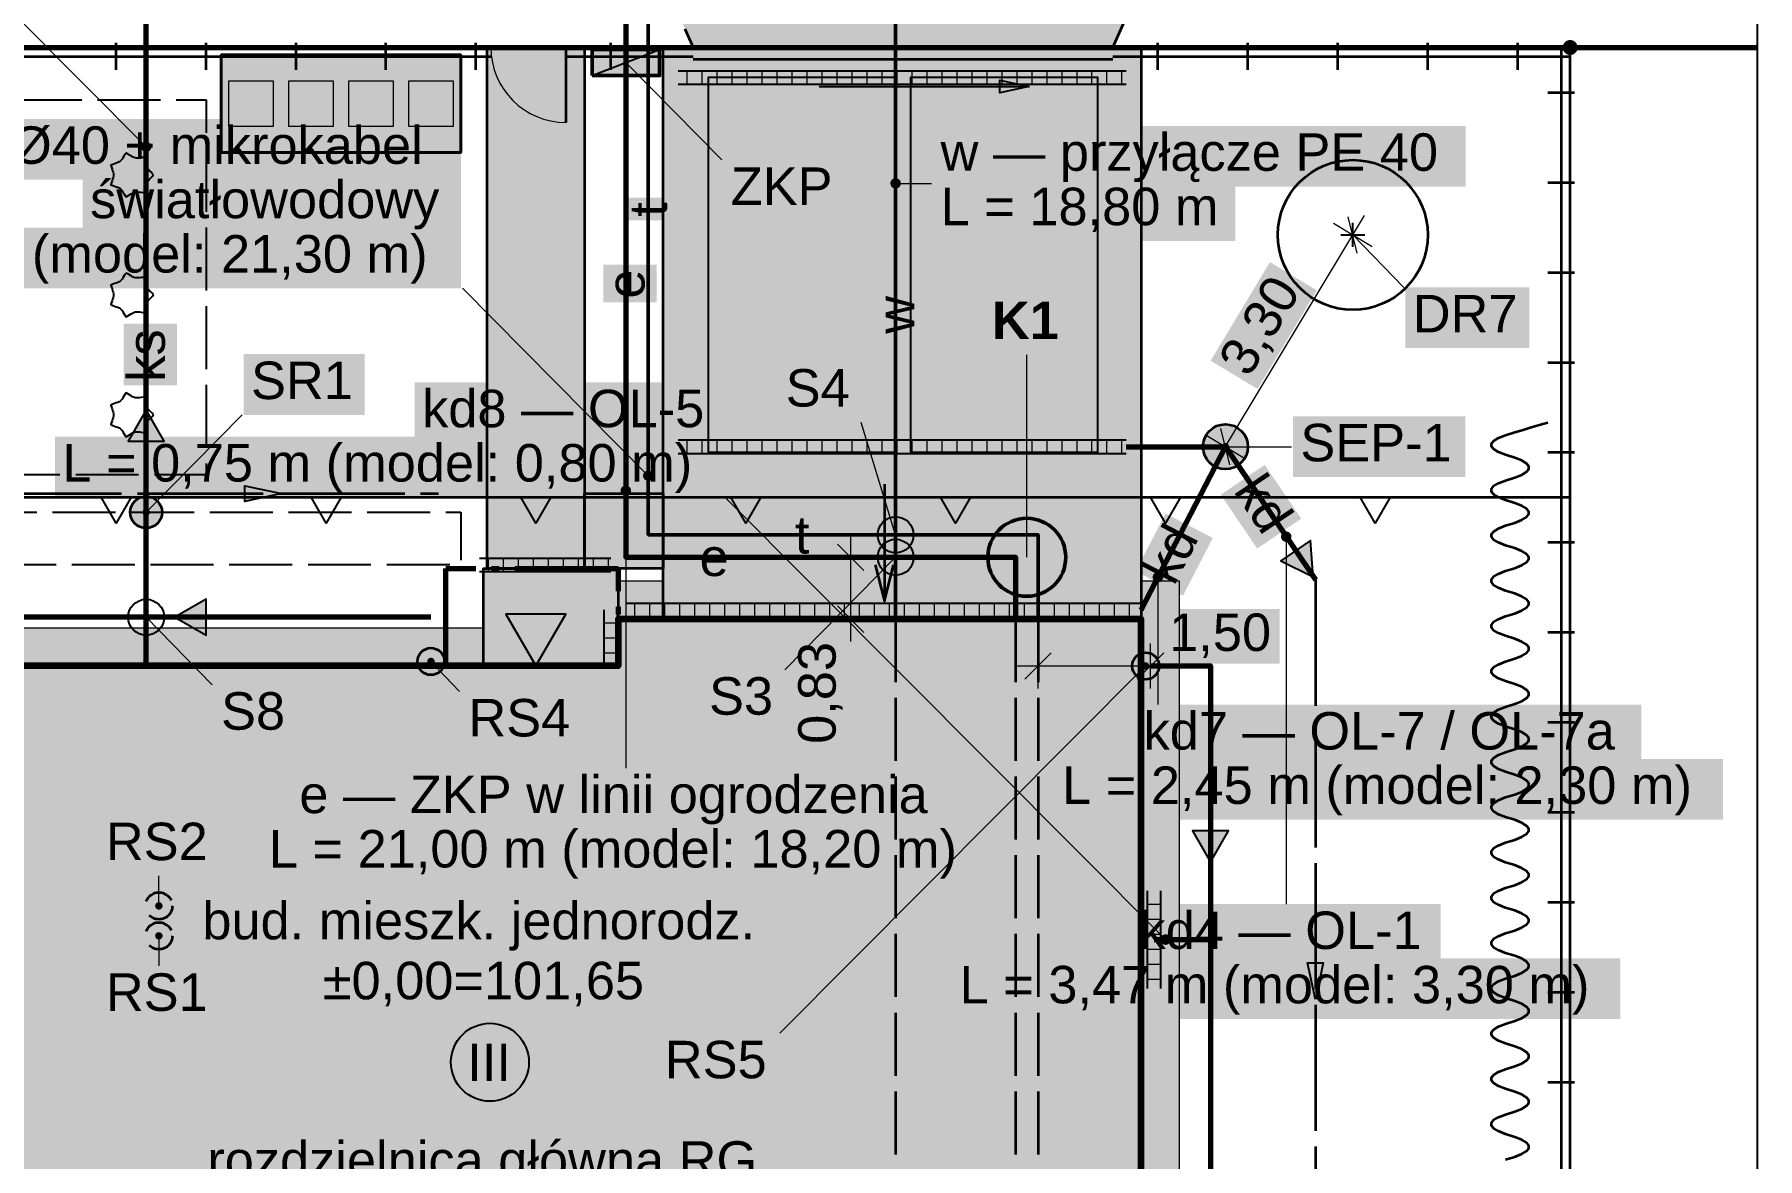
# Model space of a CAD drawing. Header units: metres. Extents: x -2.5 to 34.5, y -2.5 to 61.
# Drawn here: x 11.51 to 34.5, y 35.18 to 50.17 of the extents above; entities that cross this region are included whole.
import ezdxf

# ---------------------------------------------------------------- set-up
doc = ezdxf.new("R2010")
doc.units = ezdxf.units.M
for name, pattern in [('KRESKA_DLUGA', [9.45, 8.4, -1.05]), ('KRESKOWA', [5.25, 4.2, -1.05]), ('KRESKOWA_DROBNA', [3.15, 2.1, -1.05]), ('PUNKTOWA', [10.5, 8.4, -1.05, 0, -1.05])]:
    doc.linetypes.add(name, pattern=pattern)
for name, color, linetype, lineweight in [('A-MASKA', 7, 'Continuous', 18), ('Z-BUDYNEK', 7, 'Continuous', 100), ('Z-BUDYNEK-NAD', 7, 'KRESKOWA', 50), ('Z-DZIALKA', 1, 'Continuous', 35), ('Z-MAPA-RAMKA', 7, 'Continuous', 35), ('Z-OGRODZENIE', 7, 'Continuous', 35), ('Z-OPISY', 2, 'Continuous', 25), ('Z-SIECI-PROJ', 5, 'Continuous', 50), ('Z-TLO', 7, 'Continuous', 18), ('Z-UTWARDZENIA', 8, 'Continuous', 25), ('Z-UZBROJENIE', 5, 'Continuous', 35), ('Z-WYMIARY', 1, 'Continuous', 18)]:
    doc.layers.add(name, color=color, linetype=linetype, lineweight=lineweight)
for name, color, linetype, lineweight, true_color in [('Z-DROGA', 8, 'Continuous', 35, 0x404040), ('Z-KOLIZJE', 6, 'Continuous', 35, 0xc000c0), ('Z-LZ', 1, 'Continuous', 35, 0xc00000), ('Z-MAPA', 8, 'Continuous', 18, 0x5a5a5a), ('Z-ODWODNIENIE', 150, 'Continuous', 25, 0x00808a), ('Z-ZIELEN', 3, 'Continuous', 25, 0x1e7a1e)]:
    doc.layers.add(name, color=color, linetype=linetype, lineweight=lineweight, true_color=true_color)
doc.styles.add('PL_ARIAL', font='arial.ttf')
doc.styles.add('PL_ARIAL_B', font='arialbd.ttf')

msp = doc.modelspace()

# ---------------------------------------------------------------- hatches: boundary and pattern name
at = {"layer": 'A-MASKA', "true_color": 0xffffff}
for points in [[(6.498, 48.238), (17.2, 48.238), (17.2, 49.048), (6.498, 49.048)], [(23.5, 48.145), (30.607, 48.145), (30.607, 48.955), (23.5, 48.955)], [(12.153, 47.513), (17.2, 47.513), (17.2, 48.323), (12.153, 48.323)], [(20.7, 47.69), (22.313, 47.69), (22.313, 48.5), (20.7, 48.5)], [(23.5, 47.42), (27.531, 47.42), (27.531, 48.23), (23.5, 48.23)], [(20.11, 47.693), (20.11, 47.995), (19.4, 47.995), (19.4, 47.693)], [(7.474, 46.788), (17.2, 46.788), (17.2, 47.598), (7.474, 47.598)], [(27.829, 45.446), (28.62, 46.76), (27.994, 47.137), (27.203, 45.822)], [(27.829, 45.446), (28.62, 46.76), (27.994, 47.137), (27.203, 45.822)], [(19.81, 46.6), (19.81, 47.105), (19.1, 47.105), (19.1, 46.6)], [(23.41, 46.131), (23.41, 46.756), (22.7, 46.756), (22.7, 46.131)], [(24.185, 45.9), (25.315, 45.9), (25.315, 46.71), (24.185, 46.71)], [(29.8, 45.99), (31.454, 45.99), (31.454, 46.8), (29.8, 46.8)], [(13.41, 45.492), (13.41, 46.318), (12.7, 46.318), (12.7, 45.492)], [(14.3, 45.1), (15.914, 45.1), (15.914, 45.91), (14.3, 45.91)], [(21.433, 45), (22.522, 45), (22.522, 45.81), (21.433, 45.81)], [(16.582, 44.725), (20.7, 44.725), (20.7, 45.535), (16.582, 45.535)], [(28.3, 44.27), (30.6, 44.27), (30.6, 45.08), (28.3, 45.08)], [(11.782, 44), (20.7, 44), (20.7, 44.81), (11.782, 44.81)], [(27.338, 44.035), (27.824, 43.316), (28.412, 43.714), (27.926, 44.433)], [(21.607, 43.09), (21.908, 43.09), (21.908, 43.8), (21.607, 43.8)], [(26.834, 42.688), (27.232, 43.458), (26.602, 43.784), (26.203, 43.014)], [(20.334, 42.79), (20.838, 42.79), (20.838, 43.5), (20.334, 43.5)], [(26.59, 41.78), (28.124, 41.78), (28.124, 42.51), (26.59, 42.51)], [(22.37, 40.651), (22.37, 42.185), (21.64, 42.185), (21.64, 40.651)], [(20.411, 40.89), (21.5, 40.89), (21.5, 41.7), (20.411, 41.7)], [(13.9, 40.69), (14.989, 40.69), (14.989, 41.5), (13.9, 41.5)], [(17.2, 40.6), (18.814, 40.6), (18.814, 41.41), (17.2, 41.41)], [(26.208, 40.425), (32.951, 40.425), (32.951, 41.235), (26.208, 41.235)], [(25.121, 39.7), (34.038, 39.7), (34.038, 40.51), (25.121, 40.51)], [(14.944, 39.577), (23.856, 39.577), (23.856, 40.387), (14.944, 40.387)], [(12.363, 38.95), (13.977, 38.95), (13.977, 39.76), (12.363, 39.76)], [(14.537, 38.852), (24.263, 38.852), (24.263, 39.662), (14.537, 39.662)], [(7.692, 37.907), (11.608, 37.907), (11.608, 38.718), (7.692, 38.718)], [(26.153, 37.765), (30.271, 37.765), (30.271, 38.575), (26.153, 38.575)], [(12.363, 36.94), (13.977, 36.94), (13.977, 37.75), (12.363, 37.75)], [(15.257, 37.094), (19.918, 37.094), (19.918, 37.904), (15.257, 37.904)], [(23.753, 37.04), (32.671, 37.04), (32.671, 37.85), (23.753, 37.85)], [(19.821, 36.04), (21.435, 36.04), (21.435, 36.85), (19.821, 36.85)], [(13.716, 34.7), (21.55, 34.7), (21.55, 35.51), (13.716, 35.51)]]:
    msp.add_hatch(color=7, dxfattribs=at).paths.add_polyline_path(points)
at = {"layer": 'Z-BUDYNEK', "true_color": 0x000000}
msp.add_hatch(color=7, dxfattribs=at).paths.add_polyline_path([(18.2, 41.75), (18.6, 42.443), (17.8, 42.443)])
at = {"layer": 'Z-DZIALKA', "true_color": 0x000000}
msp.add_hatch(color=7, dxfattribs=at).paths.add_polyline_path([(32.1, 50), (32.097, 50.026), (32.087, 50.05), (32.071, 50.071), (32.05, 50.087), (32.026, 50.097), (32, 50.1), (31.974, 50.097), (31.95, 50.087), (31.929, 50.071), (31.913, 50.05), (31.903, 50.026), (31.9, 50), (31.903, 49.974), (31.913, 49.95), (31.929, 49.929), (31.95, 49.913), (31.974, 49.903), (32, 49.9), (32.026, 49.903), (32.05, 49.913), (32.071, 49.929), (32.087, 49.95), (32.097, 49.974)])
at = {"layer": 'Z-ODWODNIENIE', "true_color": 0x000000}
for points in [[(14.807, 44.05), (14.317, 43.946), (14.317, 44.154)], [(16.85, 41.81), (16.848, 41.823), (16.843, 41.835), (16.835, 41.845), (16.825, 41.853), (16.813, 41.858), (16.8, 41.86), (16.787, 41.858), (16.775, 41.853), (16.765, 41.845), (16.757, 41.835), (16.752, 41.823), (16.75, 41.81), (16.752, 41.797), (16.757, 41.785), (16.765, 41.775), (16.775, 41.767), (16.787, 41.762), (16.8, 41.76), (16.813, 41.762), (16.825, 41.767), (16.835, 41.775), (16.843, 41.785), (16.848, 41.797)], [(26.385, 41.75), (26.383, 41.763), (26.378, 41.775), (26.37, 41.785), (26.36, 41.793), (26.348, 41.798), (26.335, 41.8), (26.322, 41.798), (26.31, 41.793), (26.3, 41.785), (26.292, 41.775), (26.287, 41.763), (26.285, 41.75), (26.287, 41.737), (26.292, 41.725), (26.3, 41.715), (26.31, 41.707), (26.322, 41.702), (26.335, 41.7), (26.348, 41.702), (26.36, 41.707), (26.37, 41.715), (26.378, 41.725), (26.383, 41.737)], [(13.22, 38.55), (13.218, 38.563), (13.213, 38.575), (13.205, 38.585), (13.195, 38.593), (13.183, 38.598), (13.17, 38.6), (13.157, 38.598), (13.145, 38.593), (13.135, 38.585), (13.127, 38.575), (13.122, 38.563), (13.12, 38.55), (13.122, 38.537), (13.127, 38.525), (13.135, 38.515), (13.145, 38.507), (13.157, 38.502), (13.17, 38.5), (13.183, 38.502), (13.195, 38.507), (13.205, 38.515), (13.213, 38.525), (13.218, 38.537)], [(13.22, 38.15), (13.218, 38.163), (13.213, 38.175), (13.205, 38.185), (13.195, 38.193), (13.183, 38.198), (13.17, 38.2), (13.157, 38.198), (13.145, 38.193), (13.135, 38.185), (13.127, 38.175), (13.122, 38.163), (13.12, 38.15), (13.122, 38.137), (13.127, 38.125), (13.135, 38.115), (13.145, 38.107), (13.157, 38.102), (13.17, 38.1), (13.183, 38.102), (13.195, 38.107), (13.205, 38.115), (13.213, 38.125), (13.218, 38.137)], [(28.6, 37.303), (28.496, 37.792), (28.704, 37.792)]]:
    msp.add_hatch(color=7, dxfattribs=at).paths.add_polyline_path(points)
at = {"layer": 'Z-OGRODZENIE', "true_color": 0x000000}
msp.add_hatch(color=7, dxfattribs=at).paths.add_polyline_path([(24.78, 49.48), (24.389, 49.397), (24.389, 49.563)])
at = {"layer": 'Z-OPISY', "true_color": 0xffffff}
msp.add_hatch(color=7, dxfattribs=at).paths.add_polyline_path([(18.107, 36.464), (18.098, 36.566), (18.068, 36.663), (18.02, 36.753), (17.955, 36.832), (17.876, 36.896), (17.786, 36.945), (17.689, 36.974), (17.587, 36.984), (17.486, 36.974), (17.389, 36.945), (17.299, 36.896), (17.22, 36.832), (17.155, 36.753), (17.107, 36.663), (17.077, 36.566), (17.067, 36.464), (17.077, 36.363), (17.107, 36.265), (17.155, 36.175), (17.22, 36.096), (17.299, 36.032), (17.389, 35.984), (17.486, 35.954), (17.587, 35.944), (17.689, 35.954), (17.786, 35.984), (17.876, 36.032), (17.955, 36.096), (18.02, 36.175), (18.068, 36.265), (18.098, 36.363)])
at = {"layer": 'Z-SIECI-PROJ', "true_color": 0x7a4a1a}
for points in [[(13.07, 48.675), (13.068, 48.693), (13.061, 48.71), (13.049, 48.724), (13.035, 48.736), (13.018, 48.743), (13, 48.745), (12.982, 48.743), (12.965, 48.736), (12.951, 48.724), (12.939, 48.71), (12.932, 48.693), (12.93, 48.675), (12.932, 48.657), (12.939, 48.64), (12.951, 48.626), (12.965, 48.614), (12.982, 48.607), (13, 48.605), (13.018, 48.607), (13.035, 48.614), (13.049, 48.626), (13.061, 48.64), (13.068, 48.657)], [(13, 45.168), (12.76, 44.75), (13.24, 44.75)]]:
    msp.add_hatch(color=7, dxfattribs=at).paths.add_polyline_path(points)
at = {"layer": 'Z-SIECI-PROJ', "true_color": 0x0050c8}
msp.add_hatch(color=7, dxfattribs=at).paths.add_polyline_path([(23.07, 48.188), (23.068, 48.206), (23.061, 48.222), (23.049, 48.237), (23.035, 48.248), (23.018, 48.255), (23, 48.258), (22.982, 48.255), (22.965, 48.248), (22.951, 48.237), (22.939, 48.222), (22.932, 48.206), (22.93, 48.188), (22.932, 48.169), (22.939, 48.153), (22.951, 48.138), (22.965, 48.127), (22.982, 48.12), (23, 48.117), (23.018, 48.12), (23.035, 48.127), (23.049, 48.138), (23.061, 48.153), (23.068, 48.169)])
at = {"layer": 'Z-SIECI-PROJ', "true_color": 0xd00000}
msp.add_hatch(color=7, dxfattribs=at).paths.add_polyline_path([(19.47, 44.087), (19.468, 44.106), (19.461, 44.122), (19.449, 44.137), (19.435, 44.148), (19.418, 44.155), (19.4, 44.157), (19.382, 44.155), (19.365, 44.148), (19.351, 44.137), (19.339, 44.122), (19.332, 44.106), (19.33, 44.087), (19.332, 44.069), (19.339, 44.053), (19.351, 44.038), (19.365, 44.027), (19.382, 44.02), (19.4, 44.017), (19.418, 44.02), (19.435, 44.027), (19.449, 44.038), (19.461, 44.053), (19.468, 44.069)])
at = {"layer": 'Z-SIECI-PROJ', "true_color": 0xe07800}
msp.add_hatch(color=7, dxfattribs=at).paths.add_polyline_path([(19.77, 44.288), (19.768, 44.306), (19.761, 44.322), (19.749, 44.337), (19.735, 44.348), (19.718, 44.355), (19.7, 44.358), (19.682, 44.355), (19.665, 44.348), (19.651, 44.337), (19.639, 44.322), (19.632, 44.306), (19.63, 44.288), (19.632, 44.269), (19.639, 44.253), (19.651, 44.238), (19.665, 44.227), (19.682, 44.22), (19.7, 44.218), (19.718, 44.22), (19.735, 44.227), (19.749, 44.238), (19.761, 44.253), (19.768, 44.269)])
at = {"layer": 'Z-SIECI-PROJ', "true_color": 0x00808a}
for points in [[(28.282, 43.475), (28.279, 43.493), (28.272, 43.51), (28.261, 43.524), (28.247, 43.535), (28.23, 43.542), (28.212, 43.545), (28.193, 43.542), (28.177, 43.535), (28.162, 43.524), (28.151, 43.51), (28.144, 43.493), (28.142, 43.475), (28.144, 43.456), (28.151, 43.44), (28.162, 43.425), (28.177, 43.414), (28.193, 43.407), (28.212, 43.405), (28.23, 43.407), (28.247, 43.414), (28.261, 43.425), (28.272, 43.44), (28.279, 43.456)], [(26.57, 42.935), (26.568, 42.953), (26.561, 42.97), (26.549, 42.984), (26.535, 42.996), (26.518, 43.003), (26.5, 43.005), (26.482, 43.003), (26.465, 42.996), (26.451, 42.984), (26.439, 42.97), (26.432, 42.953), (26.43, 42.935), (26.432, 42.917), (26.439, 42.9), (26.451, 42.886), (26.465, 42.874), (26.482, 42.867), (26.5, 42.865), (26.518, 42.867), (26.535, 42.874), (26.549, 42.886), (26.561, 42.9), (26.568, 42.917)], [(26.67, 38.1), (26.668, 38.118), (26.661, 38.135), (26.649, 38.149), (26.635, 38.161), (26.618, 38.168), (26.6, 38.17), (26.582, 38.168), (26.565, 38.161), (26.551, 38.149), (26.539, 38.135), (26.532, 38.118), (26.53, 38.1), (26.532, 38.082), (26.539, 38.065), (26.551, 38.051), (26.565, 38.039), (26.582, 38.032), (26.6, 38.03), (26.618, 38.032), (26.635, 38.039), (26.649, 38.051), (26.661, 38.065), (26.668, 38.082)]]:
    msp.add_hatch(color=7, dxfattribs=at).paths.add_polyline_path(points)
at = {"layer": 'Z-SIECI-PROJ', "true_color": 0xffffff}
for points in [[(28.572, 42.941), (28.537, 43.422), (28.139, 43.153)], [(13.382, 42.4), (13.8, 42.16), (13.8, 42.64)], [(27.2, 39.132), (27.44, 39.55), (26.96, 39.55)]]:
    msp.add_hatch(color=7, dxfattribs=at).paths.add_polyline_path(points)
at = {"layer": 'Z-TLO', "true_color": 0xffffff}
for points in [[(20.3, 50), (25.9, 50), (26.9, 52.25), (19.3, 52.25)], [(14, 49.9), (17.2, 49.9), (17.2, 48.6), (14, 48.6)], [(17.55, 50), (18.85, 50), (18.85, 43.05), (17.55, 43.05)], [(18.95, 49.625), (19.85, 49.625), (19.85, 49.975), (18.95, 49.975)], [(19.9, 42.375), (19.9, 50), (26.275, 50), (26.275, 42.375)], [(27.7, 44.675), (27.699, 44.646), (27.694, 44.616), (27.687, 44.588), (27.677, 44.56), (27.665, 44.534), (27.649, 44.508), (27.632, 44.485), (27.612, 44.463), (27.59, 44.443), (27.567, 44.426), (27.541, 44.41), (27.515, 44.398), (27.487, 44.388), (27.459, 44.381), (27.429, 44.376), (27.4, 44.375), (27.371, 44.376), (27.341, 44.381), (27.313, 44.388), (27.285, 44.398), (27.259, 44.41), (27.233, 44.426), (27.21, 44.443), (27.188, 44.463), (27.168, 44.485), (27.151, 44.508), (27.135, 44.534), (27.123, 44.56), (27.113, 44.588), (27.106, 44.616), (27.101, 44.646), (27.1, 44.675), (27.101, 44.704), (27.106, 44.734), (27.113, 44.762), (27.123, 44.79), (27.135, 44.816), (27.151, 44.842), (27.168, 44.865), (27.188, 44.887), (27.21, 44.907), (27.233, 44.924), (27.259, 44.94), (27.285, 44.952), (27.313, 44.962), (27.341, 44.969), (27.371, 44.974), (27.4, 44.975), (27.429, 44.974), (27.459, 44.969), (27.487, 44.962), (27.515, 44.952), (27.541, 44.94), (27.567, 44.924), (27.59, 44.907), (27.612, 44.887), (27.632, 44.865), (27.649, 44.842), (27.665, 44.816), (27.677, 44.79), (27.687, 44.762), (27.694, 44.734), (27.699, 44.704)], [(13.213, 43.8), (13.211, 43.779), (13.208, 43.759), (13.203, 43.738), (13.196, 43.719), (13.187, 43.7), (13.177, 43.682), (13.164, 43.665), (13.15, 43.65), (13.135, 43.636), (13.118, 43.623), (13.1, 43.613), (13.081, 43.604), (13.062, 43.597), (13.041, 43.592), (13.021, 43.589), (13, 43.587), (12.979, 43.589), (12.959, 43.592), (12.938, 43.597), (12.919, 43.604), (12.9, 43.613), (12.882, 43.623), (12.865, 43.636), (12.85, 43.65), (12.836, 43.665), (12.823, 43.682), (12.813, 43.7), (12.804, 43.719), (12.797, 43.738), (12.792, 43.759), (12.789, 43.779), (12.787, 43.8), (12.789, 43.821), (12.792, 43.841), (12.797, 43.862), (12.804, 43.881), (12.813, 43.9), (12.823, 43.918), (12.836, 43.935), (12.85, 43.95), (12.865, 43.964), (12.882, 43.977), (12.9, 43.987), (12.919, 43.996), (12.938, 44.003), (12.959, 44.008), (12.979, 44.011), (13, 44.012), (13.021, 44.011), (13.041, 44.008), (13.062, 44.003), (13.081, 43.996), (13.1, 43.987), (13.118, 43.977), (13.135, 43.964), (13.15, 43.95), (13.164, 43.935), (13.177, 43.918), (13.187, 43.9), (13.196, 43.881), (13.203, 43.862), (13.208, 43.841), (13.211, 43.821)], [(18.85, 44.05), (19.9, 44.05), (19.9, 43.05), (18.85, 43.05)], [(17.5, 41.75), (17.5, 43.05), (19.3, 43.05), (19.3, 42.375), (19.3, 41.75)], [(19.3, 42.375), (19.3, 42.885), (19.9, 42.885), (19.9, 42.375)], [(26.785, 31.9), (26.25, 31.9), (26.25, 32.4), (26.275, 32.4), (26.275, 42.375), (26.275, 42.885), (26.785, 42.885)], [(7.3, 32.4), (19.6, 32.4), (26.275, 32.4), (26.275, 42.375), (19.3, 42.375), (19.3, 41.75), (7.3, 41.75)], [(6.79, 37.825), (6.79, 42.26), (17.5, 42.26), (17.5, 41.75), (7.3, 41.75), (7.3, 37.825)]]:
    msp.add_hatch(color=7, dxfattribs=at).paths.add_polyline_path(points)
at = {"layer": 'Z-UZBROJENIE', "true_color": 0x000000}
msp.add_hatch(color=7, dxfattribs=at).paths.add_polyline_path([(27.45, 44.675), (27.448, 44.688), (27.443, 44.7), (27.435, 44.71), (27.425, 44.718), (27.413, 44.723), (27.4, 44.725), (27.387, 44.723), (27.375, 44.718), (27.365, 44.71), (27.357, 44.7), (27.352, 44.688), (27.35, 44.675), (27.352, 44.662), (27.357, 44.65), (27.365, 44.64), (27.375, 44.632), (27.387, 44.627), (27.4, 44.625), (27.413, 44.627), (27.425, 44.632), (27.435, 44.64), (27.443, 44.65), (27.448, 44.662)])
at = {"layer": 'Z-UZBROJENIE', "true_color": 0x7a4a1a}
msp.add_hatch(color=7, dxfattribs=at).paths.add_polyline_path([(13.05, 43.8), (13.048, 43.813), (13.043, 43.825), (13.035, 43.835), (13.025, 43.843), (13.013, 43.848), (13, 43.85), (12.987, 43.848), (12.975, 43.843), (12.965, 43.835), (12.957, 43.825), (12.952, 43.813), (12.95, 43.8), (12.952, 43.787), (12.957, 43.775), (12.965, 43.765), (12.975, 43.757), (12.987, 43.752), (13, 43.75), (13.013, 43.752), (13.025, 43.757), (13.035, 43.765), (13.043, 43.775), (13.048, 43.787)])

# ---------------------------------------------------------------- linework, layer by layer
at = {"layer": 'Z-BUDYNEK', "lineweight": 35, "ltscale": 0.2}
for points in [[(22.85, 44.175), (22.85, 42.615)], [(22.729, 43.1), (22.85, 42.615), (22.971, 43.1)]]:
    msp.add_lwpolyline(points, dxfattribs=at)
at = {"layer": 'Z-BUDYNEK', "linetype": 'Continuous', "lineweight": 100, "ltscale": 0.2, "flags": 128}
msp.add_lwpolyline([(7.3, 32.4), (19.6, 32.4), (26.275, 32.4), (26.275, 42.375), (19.3, 42.375), (19.3, 41.75), (7.3, 41.75)], close=True, dxfattribs=at)
at = {"layer": 'Z-BUDYNEK', "lineweight": 25, "ltscale": 0.2}
msp.add_lwpolyline([(18.2, 41.75), (18.6, 42.443), (17.8, 42.443)], close=True, dxfattribs=at)
at = {"layer": 'Z-BUDYNEK-NAD', "linetype": 'PUNKTOWA', "lineweight": 70, "ltscale": 0.2, "flags": 128}
msp.add_lwpolyline([(17, 41.77), (17, 43.05), (19.3, 43.05), (19.3, 42.395)], dxfattribs=at)
at = {"layer": 'Z-DROGA', "linetype": 'Continuous', "lineweight": 70, "ltscale": 0.2, "true_color": 0x303030, "flags": 128}
msp.add_lwpolyline([(-2.5, 50), (34.5, 50)], dxfattribs=at)
at = {"layer": 'Z-DZIALKA', "linetype": 'Continuous', "lineweight": 35, "ltscale": 0.2, "true_color": 0x000000, "flags": 128}
msp.add_lwpolyline([(0, 0), (32, 0), (32, 50), (0, 50)], close=True, dxfattribs=at)
at = {"layer": 'Z-KOLIZJE', "lineweight": 18, "ltscale": 0.2}
for points in [[(24.75, 43.2), (24.75, 45.9)], [(23, 43.5), (22.542, 45)], [(23, 43.2), (21.52, 41.7)], [(13, 42.4), (13.88, 41.5)]]:
    msp.add_lwpolyline(points, dxfattribs=at)
at = {"layer": 'Z-KOLIZJE', "lineweight": 25, "ltscale": 0.2}
for centre in [(23, 43.5), (23, 43.2), (13, 42.4)]:
    msp.add_circle(centre, 0.24, dxfattribs=at)
at = {"layer": 'Z-KOLIZJE', "lineweight": 50, "ltscale": 0.2}
msp.add_circle((24.75, 43.2), 0.52, dxfattribs=at)
at = {"layer": 'Z-LZ', "linetype": 'Continuous', "lineweight": 35, "ltscale": 0.2, "true_color": 0xc00000, "flags": 128}
msp.add_lwpolyline([(0, 44), (32, 44)], dxfattribs=at)
at = {"layer": 'Z-LZ', "linetype": 'Continuous', "lineweight": 25, "ltscale": 0.2, "true_color": 0xc00000, "flags": 128}
for points in [[(12.4, 44), (12.8, 44), (12.6, 43.654)], [(15.2, 44), (15.6, 44), (15.4, 43.654)], [(18, 44), (18.4, 44), (18.2, 43.654)], [(20.8, 44), (21.2, 44), (21, 43.654)], [(23.6, 44), (24, 44), (23.8, 43.654)], [(26.4, 44), (26.8, 44), (26.6, 43.654)], [(29.2, 44), (29.6, 44), (29.4, 43.654)]]:
    msp.add_lwpolyline(points, close=True, dxfattribs=at)
at = {"layer": 'Z-MAPA', "linetype": 'Continuous', "lineweight": 25, "ltscale": 0.2, "flags": 128}
msp.add_lwpolyline([(34.5, 50), (32, 50), (32, 0)], dxfattribs=at)
at = {"layer": 'Z-MAPA-RAMKA', "linetype": 'Continuous', "lineweight": 25, "ltscale": 0.2, "flags": 128}
msp.add_lwpolyline([(-2.5, -2.5), (34.5, -2.5), (34.5, 61), (-2.5, 61)], close=True, dxfattribs=at)
at = {"layer": 'Z-ODWODNIENIE', "lineweight": 25, "ltscale": 0.2}
for points in [[(20.1, 49.69), (26.075, 49.69)], [(20.1, 49.51), (26.075, 49.51)], [(20.1, 44.765), (26.075, 44.765)], [(20.1, 44.585), (26.075, 44.585)], [(17.45, 43.19), (19.2, 43.19)], [(17.45, 43.01), (19.2, 43.01)], [(19.4, 42.59), (26.275, 42.59)], [(19.11, 41.8), (19.11, 42.5)], [(19.29, 41.8), (19.29, 42.5)], [(19.4, 42.41), (26.275, 42.41)], [(26.36, 37.45), (26.36, 38.75)], [(26.54, 37.45), (26.54, 38.75)]]:
    msp.add_lwpolyline(points, dxfattribs=at)
at = {"layer": 'Z-ODWODNIENIE', "lineweight": 18, "ltscale": 0.2}
for points in [[(20.22, 49.51), (20.22, 49.69)], [(20.42, 49.51), (20.42, 49.69)], [(20.62, 49.51), (20.62, 49.69)], [(20.82, 49.51), (20.82, 49.69)], [(21.02, 49.51), (21.02, 49.69)], [(21.22, 49.51), (21.22, 49.69)], [(21.42, 49.51), (21.42, 49.69)], [(21.62, 49.51), (21.62, 49.69)], [(21.82, 49.51), (21.82, 49.69)], [(22.02, 49.51), (22.02, 49.69)], [(22.22, 49.51), (22.22, 49.69)], [(22.42, 49.51), (22.42, 49.69)], [(22.62, 49.51), (22.62, 49.69)], [(22.82, 49.51), (22.82, 49.69)], [(23.02, 49.51), (23.02, 49.69)], [(23.22, 49.51), (23.22, 49.69)], [(23.42, 49.51), (23.42, 49.69)], [(23.62, 49.51), (23.62, 49.69)], [(23.82, 49.51), (23.82, 49.69)], [(24.02, 49.51), (24.02, 49.69)], [(24.22, 49.51), (24.22, 49.69)], [(24.42, 49.51), (24.42, 49.69)], [(24.62, 49.51), (24.62, 49.69)], [(24.82, 49.51), (24.82, 49.69)], [(25.02, 49.51), (25.02, 49.69)], [(25.22, 49.51), (25.22, 49.69)], [(25.42, 49.51), (25.42, 49.69)], [(25.62, 49.51), (25.62, 49.69)], [(25.82, 49.51), (25.82, 49.69)], [(26.02, 49.51), (26.02, 49.69)], [(20.22, 44.585), (20.22, 44.765)], [(20.42, 44.585), (20.42, 44.765)], [(20.62, 44.585), (20.62, 44.765)], [(20.82, 44.585), (20.82, 44.765)], [(21.02, 44.585), (21.02, 44.765)], [(21.22, 44.585), (21.22, 44.765)], [(21.42, 44.585), (21.42, 44.765)], [(21.62, 44.585), (21.62, 44.765)], [(21.82, 44.585), (21.82, 44.765)], [(22.02, 44.585), (22.02, 44.765)], [(22.22, 44.585), (22.22, 44.765)], [(22.42, 44.585), (22.42, 44.765)], [(22.62, 44.585), (22.62, 44.765)], [(22.82, 44.585), (22.82, 44.765)], [(23.02, 44.585), (23.02, 44.765)], [(23.22, 44.585), (23.22, 44.765)], [(23.42, 44.585), (23.42, 44.765)], [(23.62, 44.585), (23.62, 44.765)], [(23.82, 44.585), (23.82, 44.765)], [(24.02, 44.585), (24.02, 44.765)], [(24.22, 44.585), (24.22, 44.765)], [(24.42, 44.585), (24.42, 44.765)], [(24.62, 44.585), (24.62, 44.765)], [(24.82, 44.585), (24.82, 44.765)], [(25.02, 44.585), (25.02, 44.765)], [(25.22, 44.585), (25.22, 44.765)], [(25.42, 44.585), (25.42, 44.765)], [(25.62, 44.585), (25.62, 44.765)], [(25.82, 44.585), (25.82, 44.765)], [(26.02, 44.585), (26.02, 44.765)], [(17.57, 43.01), (17.57, 43.19)], [(17.77, 43.01), (17.77, 43.19)], [(17.97, 43.01), (17.97, 43.19)], [(18.17, 43.01), (18.17, 43.19)], [(18.37, 43.01), (18.37, 43.19)], [(18.57, 43.01), (18.57, 43.19)], [(18.77, 43.01), (18.77, 43.19)], [(18.97, 43.01), (18.97, 43.19)], [(19.17, 43.01), (19.17, 43.19)], [(19.52, 42.41), (19.52, 42.59)], [(19.72, 42.41), (19.72, 42.59)], [(19.92, 42.41), (19.92, 42.59)], [(20.12, 42.41), (20.12, 42.59)], [(20.32, 42.41), (20.32, 42.59)], [(20.52, 42.41), (20.52, 42.59)], [(20.72, 42.41), (20.72, 42.59)], [(20.92, 42.41), (20.92, 42.59)], [(21.12, 42.41), (21.12, 42.59)], [(21.32, 42.41), (21.32, 42.59)], [(21.52, 42.41), (21.52, 42.59)], [(21.72, 42.41), (21.72, 42.59)], [(21.92, 42.41), (21.92, 42.59)], [(22.12, 42.41), (22.12, 42.59)], [(22.32, 42.41), (22.32, 42.59)], [(22.52, 42.41), (22.52, 42.59)], [(22.72, 42.41), (22.72, 42.59)], [(22.92, 42.41), (22.92, 42.59)], [(23.12, 42.41), (23.12, 42.59)], [(23.32, 42.41), (23.32, 42.59)], [(23.52, 42.41), (23.52, 42.59)], [(23.72, 42.41), (23.72, 42.59)], [(23.92, 42.41), (23.92, 42.59)], [(24.12, 42.41), (24.12, 42.59)], [(24.32, 42.41), (24.32, 42.59)], [(24.52, 42.41), (24.52, 42.59)], [(24.72, 42.41), (24.72, 42.59)], [(24.92, 42.41), (24.92, 42.59)], [(25.12, 42.41), (25.12, 42.59)], [(25.32, 42.41), (25.32, 42.59)], [(25.52, 42.41), (25.52, 42.59)], [(25.72, 42.41), (25.72, 42.59)], [(25.92, 42.41), (25.92, 42.59)], [(26.12, 42.41), (26.12, 42.59)], [(19.29, 42.32), (19.11, 42.32)], [(19.29, 42.12), (19.11, 42.12)], [(19.29, 41.92), (19.11, 41.92)], [(16.8, 41.81), (17.18, 41.41)], [(26.335, 41.75), (21.455, 36.85)], [(13.17, 38.55), (13.17, 38.95)], [(26.54, 38.57), (26.36, 38.57)], [(26.54, 38.37), (26.36, 38.37)], [(26.54, 38.17), (26.36, 38.17)], [(13.17, 38.15), (13.17, 37.75)], [(26.54, 37.97), (26.36, 37.97)], [(26.54, 37.77), (26.36, 37.77)], [(26.54, 37.57), (26.36, 37.57)]]:
    msp.add_lwpolyline(points, dxfattribs=at)
at = {"layer": 'Z-ODWODNIENIE', "lineweight": 25, "ltscale": 0.2}
for points in [[(14.807, 44.05), (14.317, 43.946), (14.317, 44.154)], [(28.6, 37.303), (28.496, 37.792), (28.704, 37.792)]]:
    msp.add_lwpolyline(points, close=True, dxfattribs=at)
at = {"layer": 'Z-ODWODNIENIE', "linetype": 'KRESKA_DLUGA', "lineweight": 35, "ltscale": 0.2, "flags": 128}
for points in [[(3.8, 43.2), (4.6, 44.05), (16.9, 44.05)], [(28.6, 42.9), (28.6, 29.7), (27.6, 29.3)]]:
    msp.add_lwpolyline(points, dxfattribs=at)
at = {"layer": 'Z-ODWODNIENIE', "linetype": 'Continuous', "lineweight": 35, "ltscale": 0.2}
for centre in [(16.8, 41.81), (26.335, 41.75)]:
    msp.add_circle(centre, 0.18, dxfattribs=at)
at = {"layer": 'Z-ODWODNIENIE', "linetype": 'KRESKOWA_DROBNA', "lineweight": 35, "ltscale": 0.2}
for centre in [(13.17, 38.55), (13.17, 38.15)]:
    msp.add_circle(centre, 0.18, dxfattribs=at)
at = {"layer": 'Z-OGRODZENIE', "lineweight": 35, "ltscale": 0.2}
for points in [[(31.88, 50), (31.88, 0.12), (0.12, 0.12), (0.12, 50)], [(12.6, 49.7), (12.6, 50.06)], [(13.8, 49.7), (13.8, 50.06)], [(15, 49.7), (15, 50.06)], [(16.2, 49.7), (16.2, 50.06)], [(17.4, 49.7), (17.4, 50.06)], [(18.6, 50), (18.6, 49)], [(19.2, 49.7), (19.2, 50.06)], [(26.5, 49.7), (26.5, 50.06)], [(27.7, 49.7), (27.7, 50.06)], [(28.9, 49.7), (28.9, 50.06)], [(30.1, 49.7), (30.1, 50.06)], [(31.3, 49.7), (31.3, 50.06)], [(0, 49.88), (17.6, 49.88)], [(18.6, 49.88), (20.3, 49.88)], [(25.9, 49.84), (20.3, 49.84)], [(25.9, 49.88), (32, 49.88)], [(31.7, 49.4), (32.06, 49.4)], [(31.7, 48.2), (32.06, 48.2)], [(31.7, 47), (32.06, 47)], [(31.7, 45.8), (32.06, 45.8)], [(31.7, 44.6), (32.06, 44.6)], [(31.7, 43.4), (32.06, 43.4)], [(31.7, 42.2), (32.06, 42.2)], [(31.7, 41), (32.06, 41)], [(31.7, 39.8), (32.06, 39.8)], [(31.7, 38.6), (32.06, 38.6)], [(31.7, 37.4), (32.06, 37.4)], [(31.7, 36.2), (32.06, 36.2)]]:
    msp.add_lwpolyline(points, dxfattribs=at)
at = {"layer": 'Z-OGRODZENIE', "linetype": 'Continuous', "lineweight": 35, "ltscale": 0.2, "flags": 128}
msp.add_lwpolyline([(14, 48.6), (17.2, 48.6), (17.2, 49.9), (14, 49.9)], close=True, dxfattribs=at)
at = {"layer": 'Z-OGRODZENIE', "linetype": 'Continuous', "lineweight": 18, "ltscale": 0.2, "flags": 128}
for points in [[(14.1, 48.95), (14.7, 48.95), (14.7, 49.55), (14.1, 49.55)], [(14.9, 48.95), (15.5, 48.95), (15.5, 49.55), (14.9, 49.55)], [(15.7, 48.95), (16.3, 48.95), (16.3, 49.55), (15.7, 49.55)], [(16.5, 48.95), (17.1, 48.95), (17.1, 49.55), (16.5, 49.55)]]:
    msp.add_lwpolyline(points, close=True, dxfattribs=at)
at = {"layer": 'Z-OGRODZENIE', "lineweight": 25, "ltscale": 0.2}
msp.add_lwpolyline([(21.98, 49.48), (24.78, 49.48)], dxfattribs=at)
msp.add_lwpolyline([(24.78, 49.48), (24.389, 49.397), (24.389, 49.563)], close=True, dxfattribs=at)
at = {"layer": 'Z-OGRODZENIE', "lineweight": 18, "ltscale": 0.2}
msp.add_arc((18.6, 50), 1, 180, 270, dxfattribs=at)
at = {"layer": 'Z-OPISY', "lineweight": 18, "ltscale": 0.2}
for points in [[(19.4, 49.8), (20.68, 48.5)], [(29.1, 47.5), (29.78, 46.8)], [(13, 43.8), (14.28, 45.1)], [(27.4, 44.675), (28.28, 44.675)]]:
    msp.add_lwpolyline(points, dxfattribs=at)
at = {"layer": 'Z-OPISY', "lineweight": 25, "ltscale": 0.2}
msp.add_circle((17.587, 36.464), 0.52, dxfattribs=at)
at = {"layer": 'Z-SIECI-PROJ', "linetype": 'Continuous', "lineweight": 70, "ltscale": 0.2, "true_color": 0x7a4a1a, "flags": 128}
msp.add_lwpolyline([(13, 41.75), (13, 43.8), (13, 55.6)], dxfattribs=at)
at = {"layer": 'Z-SIECI-PROJ', "linetype": 'Continuous', "lineweight": 50, "ltscale": 0.2, "true_color": 0x0050c8, "flags": 128}
msp.add_lwpolyline([(23, 54), (23, 44), (23, 42.375)], dxfattribs=at)
at = {"layer": 'Z-SIECI-PROJ', "lineweight": 18, "ltscale": 0.2, "true_color": 0x7a4a1a}
msp.add_lwpolyline([(13, 48.675), (9.52, 52.175)], dxfattribs=at)
at = {"layer": 'Z-SIECI-PROJ', "linetype": 'Continuous', "lineweight": 50, "ltscale": 0.2, "true_color": 0xe07800, "flags": 128}
msp.add_lwpolyline([(19.7, 51.4), (19.7, 43.5), (24.9, 43.5), (24.9, 42.375)], dxfattribs=at)
at = {"layer": 'Z-SIECI-PROJ', "linetype": 'Continuous', "lineweight": 70, "ltscale": 0.2, "true_color": 0xd00000, "flags": 128}
msp.add_lwpolyline([(19.4, 51), (19.4, 49.8), (19.4, 43.2), (24.6, 43.2), (24.6, 42.375)], dxfattribs=at)
at = {"layer": 'Z-SIECI-PROJ', "lineweight": 18, "ltscale": 0.2, "true_color": 0x0050c8}
msp.add_lwpolyline([(23, 48.188), (23.48, 48.188)], dxfattribs=at)
at = {"layer": 'Z-SIECI-PROJ', "lineweight": 18, "ltscale": 0.2, "true_color": 0xe07800}
msp.add_lwpolyline([(19.7, 44.288), (17.22, 46.788)], dxfattribs=at)
at = {"layer": 'Z-SIECI-PROJ', "lineweight": 25, "ltscale": 0.2, "true_color": 0x7a4a1a}
msp.add_lwpolyline([(13, 45.168), (12.76, 44.75), (13.24, 44.75)], close=True, dxfattribs=at)
at = {"layer": 'Z-SIECI-PROJ', "linetype": 'Continuous', "lineweight": 70, "ltscale": 0.2, "true_color": 0x00808a, "flags": 128}
for points in [[(26.075, 44.675), (27.4, 44.675), (28.6, 42.9)], [(26.275, 42.5), (27.4, 44.675)], [(16.8, 42.4), (4, 42.4), (4, 29), (11.6, 25.7)], [(26.4, 41.75), (27.2, 41.75), (27.2, 28.2), (11.6, 28.2), (11.6, 25.7)], [(26.45, 38.1), (27.2, 38.1)]]:
    msp.add_lwpolyline(points, dxfattribs=at)
at = {"layer": 'Z-SIECI-PROJ', "lineweight": 18, "ltscale": 0.2, "true_color": 0xd00000}
msp.add_lwpolyline([(19.4, 44.087), (19.4, 40.387)], dxfattribs=at)
at = {"layer": 'Z-SIECI-PROJ', "lineweight": 18, "ltscale": 0.2, "true_color": 0x00808a}
for points in [[(26.6, 38.1), (20.72, 44)], [(28.212, 43.475), (28.212, 38.575)], [(26.5, 42.935), (26.5, 41.235)]]:
    msp.add_lwpolyline(points, dxfattribs=at)
at = {"layer": 'Z-SIECI-PROJ', "lineweight": 25, "ltscale": 0.2, "true_color": 0x00808a}
for points in [[(28.572, 42.941), (28.537, 43.422), (28.139, 43.153)], [(13.382, 42.4), (13.8, 42.16), (13.8, 42.64)], [(27.2, 39.132), (27.44, 39.55), (26.96, 39.55)]]:
    msp.add_lwpolyline(points, close=True, dxfattribs=at)
at = {"layer": 'Z-SIECI-PROJ', "linetype": 'KRESKOWA', "lineweight": 35, "ltscale": 0.2, "true_color": 0x0050c8, "flags": 128}
msp.add_lwpolyline([(23, 42.375), (23, 35.2)], dxfattribs=at)
at = {"layer": 'Z-SIECI-PROJ', "linetype": 'KRESKOWA', "lineweight": 35, "ltscale": 0.2, "true_color": 0xd00000, "flags": 128}
msp.add_lwpolyline([(24.6, 42.375), (24.6, 35.2)], dxfattribs=at)
at = {"layer": 'Z-SIECI-PROJ', "linetype": 'KRESKOWA', "lineweight": 35, "ltscale": 0.2, "true_color": 0xe07800, "flags": 128}
msp.add_lwpolyline([(24.9, 42.375), (24.9, 35.2)], dxfattribs=at)
at = {"layer": 'Z-UTWARDZENIA', "linetype": 'KRESKOWA', "lineweight": 35, "ltscale": 0.2, "flags": 128}
msp.add_lwpolyline([(20.3, 50), (25.9, 50), (26.9, 52.25), (19.3, 52.25)], close=True, dxfattribs=at)
at = {"layer": 'Z-UTWARDZENIA', "linetype": 'Continuous', "lineweight": 35, "ltscale": 0.2, "flags": 128}
for points in [[(14, 49.9), (17.2, 49.9), (17.2, 48.6), (14, 48.6)], [(17.55, 50), (18.85, 50), (18.85, 43.05), (17.55, 43.05)], [(19.9, 42.375), (19.9, 50), (26.275, 50), (26.275, 42.375)], [(18.85, 44.05), (19.9, 44.05), (19.9, 43.05), (18.85, 43.05)], [(17.5, 41.75), (17.5, 43.05), (19.3, 43.05), (19.3, 42.375), (19.3, 41.75)]]:
    msp.add_lwpolyline(points, close=True, dxfattribs=at)
at = {"layer": 'Z-UTWARDZENIA', "linetype": 'Continuous', "lineweight": 25, "ltscale": 0.2, "flags": 128}
for points in [[(20.5, 44.6), (23, 44.6), (23, 49.6), (20.5, 49.6)], [(23.2, 44.6), (25.7, 44.6), (25.7, 49.6), (23.2, 49.6)]]:
    msp.add_lwpolyline(points, close=True, dxfattribs=at)
at = {"layer": 'Z-UTWARDZENIA', "linetype": 'Continuous', "lineweight": 18, "ltscale": 0.2, "flags": 128}
for points in [[(19.3, 42.375), (19.3, 42.885), (19.9, 42.885), (19.9, 42.375)], [(26.785, 31.9), (26.25, 31.9), (26.25, 32.4), (26.275, 32.4), (26.275, 42.375), (26.275, 42.885), (26.785, 42.885)], [(6.79, 37.825), (6.79, 42.26), (17.5, 42.26), (17.5, 41.75), (7.3, 41.75), (7.3, 37.825)]]:
    msp.add_lwpolyline(points, close=True, dxfattribs=at)
at = {"layer": 'Z-UZBROJENIE', "lineweight": 50, "ltscale": 0.2, "true_color": 0xd00000}
msp.add_lwpolyline([(18.95, 49.625), (19.85, 49.625), (19.85, 49.975), (18.95, 49.975)], close=True, dxfattribs=at)
at = {"layer": 'Z-UZBROJENIE', "lineweight": 25, "ltscale": 0.2, "true_color": 0xd00000}
msp.add_lwpolyline([(18.95, 49.625), (19.85, 49.975)], dxfattribs=at)
at = {"layer": 'Z-UZBROJENIE', "lineweight": 35, "ltscale": 0.2}
msp.add_circle((27.4, 44.675), 0.3, dxfattribs=at)
at = {"layer": 'Z-UZBROJENIE', "lineweight": 35, "ltscale": 0.2, "true_color": 0x7a4a1a}
msp.add_circle((13, 43.8), 0.212, dxfattribs=at)
at = {"layer": 'Z-WYMIARY', "lineweight": 18, "ltscale": 0.2}
for points in [[(27.245, 44.418), (29.255, 47.757)], [(27.245, 44.418), (29.255, 47.757)], [(28.843, 47.655), (29.357, 47.345)], [(28.843, 47.655), (29.357, 47.345)], [(29.16, 47.257), (29.04, 47.743)], [(29.16, 47.257), (29.04, 47.743)], [(27.46, 44.432), (27.34, 44.918)], [(27.46, 44.432), (27.34, 44.918)], [(27.143, 44.83), (27.657, 44.52)], [(27.143, 44.83), (27.657, 44.52)], [(22.4, 43.5), (22.4, 42.075)], [(22.223, 43.377), (22.577, 43.023)], [(22.1, 43.2), (22.7, 43.2)], [(22.223, 42.552), (22.577, 42.198)], [(22.1, 42.375), (22.7, 42.375)], [(24.723, 41.573), (25.077, 41.927)], [(24.9, 41.45), (24.9, 42.05)], [(26.223, 41.573), (26.577, 41.927)], [(26.4, 41.45), (26.4, 42.05)], [(24.6, 41.75), (26.7, 41.75)]]:
    msp.add_lwpolyline(points, dxfattribs=at)
at = {"layer": 'Z-ZIELEN', "linetype": 'KRESKOWA', "lineweight": 25, "ltscale": 0.2, "flags": 128}
for points in [[(0.8, 49.3), (13.8, 49.3), (13.8, 44.3), (0.8, 44.3)], [(8.6, 43.8), (17.2, 43.8), (17.2, 43.1), (8.6, 43.1)]]:
    msp.add_lwpolyline(points, close=True, dxfattribs=at)
at = {"layer": 'Z-ZIELEN', "lineweight": 25, "ltscale": 0.2}
for points in [[(13.1, 48.3), (13.082, 48.321), (13.064, 48.34), (13.047, 48.356), (13.032, 48.372), (13.02, 48.386), (13.011, 48.402), (13.005, 48.418), (13.001, 48.437), (12.998, 48.458), (12.996, 48.482), (12.992, 48.507), (12.987, 48.535), (12.959, 48.534), (12.934, 48.531), (12.91, 48.528), (12.889, 48.526), (12.87, 48.526), (12.852, 48.528), (12.835, 48.534), (12.818, 48.542), (12.8, 48.553), (12.78, 48.566), (12.758, 48.58), (12.733, 48.592), (12.717, 48.57), (12.702, 48.549), (12.69, 48.528), (12.679, 48.51), (12.667, 48.495), (12.654, 48.483), (12.639, 48.473), (12.622, 48.465), (12.602, 48.458), (12.579, 48.45), (12.555, 48.441), (12.53, 48.43), (12.537, 48.403), (12.545, 48.379), (12.553, 48.356), (12.56, 48.336), (12.564, 48.318), (12.566, 48.3), (12.564, 48.282), (12.56, 48.264), (12.553, 48.244), (12.545, 48.221), (12.537, 48.197), (12.53, 48.17), (12.555, 48.159), (12.579, 48.15), (12.602, 48.142), (12.622, 48.135), (12.639, 48.127), (12.654, 48.117), (12.667, 48.105), (12.679, 48.09), (12.69, 48.072), (12.702, 48.051), (12.717, 48.03), (12.733, 48.008), (12.758, 48.02), (12.78, 48.034), (12.8, 48.047), (12.818, 48.058), (12.835, 48.066), (12.852, 48.072), (12.87, 48.074), (12.889, 48.074), (12.91, 48.072), (12.934, 48.069), (12.959, 48.066), (12.987, 48.065), (12.992, 48.093), (12.996, 48.118), (12.998, 48.142), (13.001, 48.163), (13.005, 48.182), (13.011, 48.198), (13.02, 48.214), (13.032, 48.228), (13.047, 48.244), (13.064, 48.26), (13.082, 48.279)], [(13.1, 46.7), (13.082, 46.721), (13.064, 46.74), (13.047, 46.756), (13.032, 46.772), (13.02, 46.786), (13.011, 46.802), (13.005, 46.818), (13.001, 46.837), (12.998, 46.858), (12.996, 46.882), (12.992, 46.907), (12.987, 46.935), (12.959, 46.934), (12.934, 46.931), (12.91, 46.928), (12.889, 46.926), (12.87, 46.926), (12.852, 46.928), (12.835, 46.934), (12.818, 46.942), (12.8, 46.953), (12.78, 46.966), (12.758, 46.98), (12.733, 46.992), (12.717, 46.97), (12.702, 46.949), (12.69, 46.928), (12.679, 46.91), (12.667, 46.895), (12.654, 46.883), (12.639, 46.873), (12.622, 46.865), (12.602, 46.858), (12.579, 46.85), (12.555, 46.841), (12.53, 46.83), (12.537, 46.803), (12.545, 46.779), (12.553, 46.756), (12.56, 46.736), (12.564, 46.718), (12.566, 46.7), (12.564, 46.682), (12.56, 46.664), (12.553, 46.644), (12.545, 46.621), (12.537, 46.597), (12.53, 46.57), (12.555, 46.559), (12.579, 46.55), (12.602, 46.542), (12.622, 46.535), (12.639, 46.527), (12.654, 46.517), (12.667, 46.505), (12.679, 46.49), (12.69, 46.472), (12.702, 46.451), (12.717, 46.43), (12.733, 46.408), (12.758, 46.42), (12.78, 46.434), (12.8, 46.447), (12.818, 46.458), (12.835, 46.466), (12.852, 46.472), (12.87, 46.474), (12.889, 46.474), (12.91, 46.472), (12.934, 46.469), (12.959, 46.466), (12.987, 46.465), (12.992, 46.493), (12.996, 46.518), (12.998, 46.542), (13.001, 46.563), (13.005, 46.582), (13.011, 46.598), (13.02, 46.614), (13.032, 46.628), (13.047, 46.644), (13.064, 46.66), (13.082, 46.679)], [(13.1, 45.1), (13.082, 45.121), (13.064, 45.14), (13.047, 45.156), (13.032, 45.172), (13.02, 45.186), (13.011, 45.202), (13.005, 45.218), (13.001, 45.237), (12.998, 45.258), (12.996, 45.282), (12.992, 45.307), (12.987, 45.335), (12.959, 45.334), (12.934, 45.331), (12.91, 45.328), (12.889, 45.326), (12.87, 45.326), (12.852, 45.328), (12.835, 45.334), (12.818, 45.342), (12.8, 45.353), (12.78, 45.366), (12.758, 45.38), (12.733, 45.392), (12.717, 45.37), (12.702, 45.349), (12.69, 45.328), (12.679, 45.31), (12.667, 45.295), (12.654, 45.283), (12.639, 45.273), (12.622, 45.265), (12.602, 45.258), (12.579, 45.25), (12.555, 45.241), (12.53, 45.23), (12.537, 45.203), (12.545, 45.179), (12.553, 45.156), (12.56, 45.136), (12.564, 45.118), (12.566, 45.1), (12.564, 45.082), (12.56, 45.064), (12.553, 45.044), (12.545, 45.021), (12.537, 44.997), (12.53, 44.97), (12.555, 44.959), (12.579, 44.95), (12.602, 44.942), (12.622, 44.935), (12.639, 44.927), (12.654, 44.917), (12.667, 44.905), (12.679, 44.89), (12.69, 44.872), (12.702, 44.851), (12.717, 44.83), (12.733, 44.808), (12.758, 44.82), (12.78, 44.834), (12.8, 44.847), (12.818, 44.858), (12.835, 44.866), (12.852, 44.872), (12.87, 44.874), (12.889, 44.874), (12.91, 44.872), (12.934, 44.869), (12.959, 44.866), (12.987, 44.865), (12.992, 44.893), (12.996, 44.918), (12.998, 44.942), (13.001, 44.963), (13.005, 44.982), (13.011, 44.998), (13.02, 45.014), (13.032, 45.028), (13.047, 45.044), (13.064, 45.06), (13.082, 45.079)]]:
    msp.add_lwpolyline(points, close=True, dxfattribs=at)
for points in [[(29.1, 47.34), (29.1, 47.66)], [(28.94, 47.5), (29.26, 47.5)]]:
    msp.add_lwpolyline(points, dxfattribs=at)
at = {"layer": 'Z-ZIELEN', "lineweight": 35, "ltscale": 0.2}
msp.add_lwpolyline([(31.137, 35.165), (31.262, 35.203), (31.356, 35.241), (31.419, 35.279), (31.45, 35.316), (31.45, 35.354), (31.419, 35.392), (31.356, 35.43), (31.262, 35.467), (31.137, 35.505), (31.044, 35.543), (30.981, 35.581), (30.95, 35.618), (30.95, 35.656), (30.981, 35.694), (31.044, 35.732), (31.137, 35.769), (31.262, 35.807), (31.356, 35.845), (31.419, 35.883), (31.45, 35.92), (31.45, 35.958), (31.419, 35.996), (31.356, 36.034), (31.262, 36.071), (31.137, 36.109), (31.044, 36.147), (30.981, 36.185), (30.95, 36.222), (30.95, 36.26), (30.981, 36.298), (31.044, 36.336), (31.137, 36.373), (31.262, 36.411), (31.356, 36.449), (31.419, 36.487), (31.45, 36.524), (31.45, 36.562), (31.419, 36.6), (31.356, 36.638), (31.262, 36.675), (31.137, 36.713), (31.044, 36.751), (30.981, 36.789), (30.95, 36.826), (30.95, 36.864), (30.981, 36.902), (31.044, 36.94), (31.137, 36.977), (31.262, 37.015), (31.356, 37.053), (31.419, 37.091), (31.45, 37.128), (31.45, 37.166), (31.419, 37.204), (31.356, 37.242), (31.262, 37.279), (31.137, 37.317), (31.044, 37.355), (30.981, 37.393), (30.95, 37.43), (30.95, 37.468), (30.981, 37.506), (31.044, 37.544), (31.137, 37.581), (31.262, 37.619), (31.356, 37.657), (31.419, 37.695), (31.45, 37.732), (31.45, 37.77), (31.419, 37.808), (31.356, 37.846), (31.262, 37.883), (31.137, 37.921), (31.044, 37.959), (30.981, 37.997), (30.95, 38.035), (30.95, 38.072), (30.981, 38.11), (31.044, 38.148), (31.137, 38.186), (31.262, 38.223), (31.356, 38.261), (31.419, 38.299), (31.45, 38.337), (31.45, 38.374), (31.419, 38.412), (31.356, 38.45), (31.262, 38.488), (31.137, 38.525), (31.044, 38.563), (30.981, 38.601), (30.95, 38.639), (30.95, 38.676), (30.981, 38.714), (31.044, 38.752), (31.137, 38.79), (31.262, 38.827), (31.356, 38.865), (31.419, 38.903), (31.45, 38.941), (31.45, 38.978), (31.419, 39.016), (31.356, 39.054), (31.262, 39.092), (31.137, 39.129), (31.044, 39.167), (30.981, 39.205), (30.95, 39.243), (30.95, 39.28), (30.981, 39.318), (31.044, 39.356), (31.137, 39.394), (31.262, 39.431), (31.356, 39.469), (31.419, 39.507), (31.45, 39.545), (31.45, 39.582), (31.419, 39.62), (31.356, 39.658), (31.262, 39.696), (31.137, 39.733), (31.044, 39.771), (30.981, 39.809), (30.95, 39.847), (30.95, 39.884), (30.981, 39.922), (31.044, 39.96), (31.137, 39.998), (31.262, 40.035), (31.356, 40.073), (31.419, 40.111), (31.45, 40.149), (31.45, 40.186), (31.419, 40.224), (31.356, 40.262), (31.262, 40.3), (31.137, 40.337), (31.044, 40.375), (30.981, 40.413), (30.95, 40.451), (30.95, 40.488), (30.981, 40.526), (31.044, 40.564), (31.137, 40.602), (31.262, 40.639), (31.356, 40.677), (31.419, 40.715), (31.45, 40.753), (31.45, 40.79), (31.419, 40.828), (31.356, 40.866), (31.262, 40.904), (31.137, 40.942), (31.044, 40.979), (30.981, 41.017), (30.95, 41.055), (30.95, 41.093), (30.981, 41.13), (31.044, 41.168), (31.137, 41.206), (31.262, 41.244), (31.356, 41.281), (31.419, 41.319), (31.45, 41.357), (31.45, 41.395), (31.419, 41.432), (31.356, 41.47), (31.262, 41.508), (31.137, 41.546), (31.044, 41.583), (30.981, 41.621), (30.95, 41.659), (30.95, 41.697), (30.981, 41.734), (31.044, 41.772), (31.137, 41.81), (31.262, 41.848), (31.356, 41.885), (31.419, 41.923), (31.45, 41.961), (31.45, 41.999), (31.419, 42.036), (31.356, 42.074), (31.262, 42.112), (31.137, 42.15), (31.044, 42.187), (30.981, 42.225), (30.95, 42.263), (30.95, 42.301), (30.981, 42.338), (31.044, 42.376), (31.137, 42.414), (31.262, 42.452), (31.356, 42.489), (31.419, 42.527), (31.45, 42.565), (31.45, 42.603), (31.419, 42.64), (31.356, 42.678), (31.262, 42.716), (31.137, 42.754), (31.044, 42.791), (30.981, 42.829), (30.95, 42.867), (30.95, 42.905), (30.981, 42.942), (31.044, 42.98), (31.137, 43.018), (31.262, 43.056), (31.356, 43.093), (31.419, 43.131), (31.45, 43.169), (31.45, 43.207), (31.419, 43.244), (31.356, 43.282), (31.262, 43.32), (31.137, 43.358), (31.044, 43.395), (30.981, 43.433), (30.95, 43.471), (30.95, 43.509), (30.981, 43.546), (31.044, 43.584), (31.137, 43.622), (31.262, 43.66), (31.356, 43.698), (31.419, 43.735), (31.45, 43.773), (31.45, 43.811), (31.419, 43.849), (31.356, 43.886), (31.262, 43.924), (31.137, 43.962), (31.044, 44), (30.981, 44.037), (30.95, 44.075), (30.95, 44.113), (30.981, 44.151), (31.044, 44.188), (31.137, 44.226), (31.262, 44.264), (31.356, 44.302), (31.419, 44.339), (31.45, 44.377), (31.45, 44.415), (31.419, 44.453), (31.356, 44.49), (31.262, 44.528), (31.137, 44.566), (31.044, 44.604), (30.981, 44.641), (30.95, 44.679), (30.95, 44.717), (30.981, 44.755), (31.044, 44.792), (31.137, 44.83), (31.262, 44.868), (31.372, 44.901), (31.466, 44.929), (31.544, 44.953), (31.606, 44.972), (31.653, 44.986), (31.684, 44.995), (31.7, 45)], dxfattribs=at)
msp.add_circle((29.1, 47.5), 1, dxfattribs=at)

# ---------------------------------------------------------------- texts
at = {"layer": 'Z-KOLIZJE'}
for s, style, p in [('K1', 'PL_ARIAL_B', (24.285, 46.11)), ('S4', 'PL_ARIAL', (21.533, 45.21)), ('S8', 'PL_ARIAL', (14, 40.9)), ('S3', 'PL_ARIAL', (20.511, 41.1))]:
    msp.add_text(s, height=0.5, dxfattribs=dict(at, style=style)).set_placement(p)
at = {"layer": 'Z-ODWODNIENIE', "style": 'PL_ARIAL'}
for s, p in [('RS4', (17.3, 40.81)), ('RS2', (12.463, 39.16)), ('RS1', (12.463, 37.15)), ('RS5', (19.921, 36.25))]:
    msp.add_text(s, height=0.5, dxfattribs=at).set_placement(p)
at = {"layer": 'Z-OPISY', "style": 'PL_ARIAL'}
for s, p in [('ZKP', (20.8, 47.9)), ('DR7', (29.9, 46.2)), ('SR1', (14.4, 45.31)), ('SEP-1', (28.4, 44.48)), ('bud. mieszk. jednorodz.', (13.75, 38.104)), ('±0,00=101,65', (15.357, 37.304)), ('III', (17.285, 36.214))]:
    msp.add_text(s, height=0.5, dxfattribs=at).set_placement(p)
at = {"layer": 'Z-SIECI-PROJ', "true_color": 0xe07800, "style": 'PL_ARIAL'}
for s, p in [('t — 2 × HDPE Ø40 + mikrokabel', (6.598, 48.448)), ('światłowodowy', (12.253, 47.723)), ('L = 21,40 m (model: 21,30 m)', (7.574, 46.998)), ('t', (21.657, 43.25))]:
    msp.add_text(s, height=0.5, dxfattribs=at).set_placement(p)
at = {"layer": 'Z-SIECI-PROJ', "true_color": 0x0050c8, "style": 'PL_ARIAL'}
for s, p in [('w — przyłącze PE 40', (23.6, 48.355)), ('L = 18,80 m', (23.6, 47.63))]:
    msp.add_text(s, height=0.5, dxfattribs=at).set_placement(p)
at = {"layer": 'Z-SIECI-PROJ', "true_color": 0xe07800, "style": 'PL_ARIAL'}
msp.add_text('t', height=0.5, rotation=90, dxfattribs=at).set_placement((19.95, 47.743))
at = {"layer": 'Z-SIECI-PROJ', "true_color": 0xd00000, "style": 'PL_ARIAL'}
msp.add_text('e', height=0.5, rotation=90, dxfattribs=at).set_placement((19.65, 46.65))
at = {"layer": 'Z-SIECI-PROJ', "true_color": 0x0050c8, "style": 'PL_ARIAL'}
msp.add_text('w', height=0.5, rotation=90, dxfattribs=at).set_placement((23.25, 46.181))
at = {"layer": 'Z-SIECI-PROJ', "true_color": 0x7a4a1a, "style": 'PL_ARIAL'}
msp.add_text('ks', height=0.5, rotation=90, dxfattribs=at).set_placement((13.25, 45.542))
at = {"layer": 'Z-SIECI-PROJ', "true_color": 0x00808a, "style": 'PL_ARIAL'}
for s, p in [('kd8 — OL-5', (16.682, 44.935)), ('L = 0,75 m (model: 0,80 m)', (11.882, 44.21)), ('kd7 — OL-7 / OL-7a', (26.308, 40.635)), ('L = 2,45 m (model: 2,30 m)', (25.221, 39.91)), ('kd4 — OL-1', (26.253, 37.975)), ('L = 3,47 m (model: 3,30 m)', (23.853, 37.25))]:
    msp.add_text(s, height=0.5, dxfattribs=at).set_placement(p)
for rotation, p in [(-55.9391, (27.498, 44.083)), (62.6501, (26.714, 42.806))]:
    msp.add_text('kd', height=0.5, rotation=rotation, dxfattribs=at).set_placement(p)
at = {"layer": 'Z-SIECI-PROJ', "true_color": 0xd00000, "style": 'PL_ARIAL'}
for s, p in [('e', (20.384, 42.95)), ('e — ZKP w linii ogrodzenia', (15.044, 39.787)), ('L = 21,00 m (model: 18,20 m)', (14.637, 39.062))]:
    msp.add_text(s, height=0.5, dxfattribs=at).set_placement(p)
at = {"layer": 'Z-UZBROJENIE', "style": 'PL_ARIAL'}
msp.add_text('rozdzielnica główna RG', height=0.5, dxfattribs=at).set_placement((13.816, 34.91))
at = {"layer": 'Z-WYMIARY', "style": 'PL_ARIAL'}
for s, rotation, p in [('3,30', 58.9617, (27.714, 45.585)), ('3,30', 58.9617, (27.714, 45.585)), ('0,83', 90, (22.2, 40.711))]:
    msp.add_text(s, height=0.5, rotation=rotation, dxfattribs=at).set_placement(p)
msp.add_text('1,50', height=0.5, dxfattribs=at).set_placement((26.65, 41.95))

doc.saveas('drawing.dxf')
